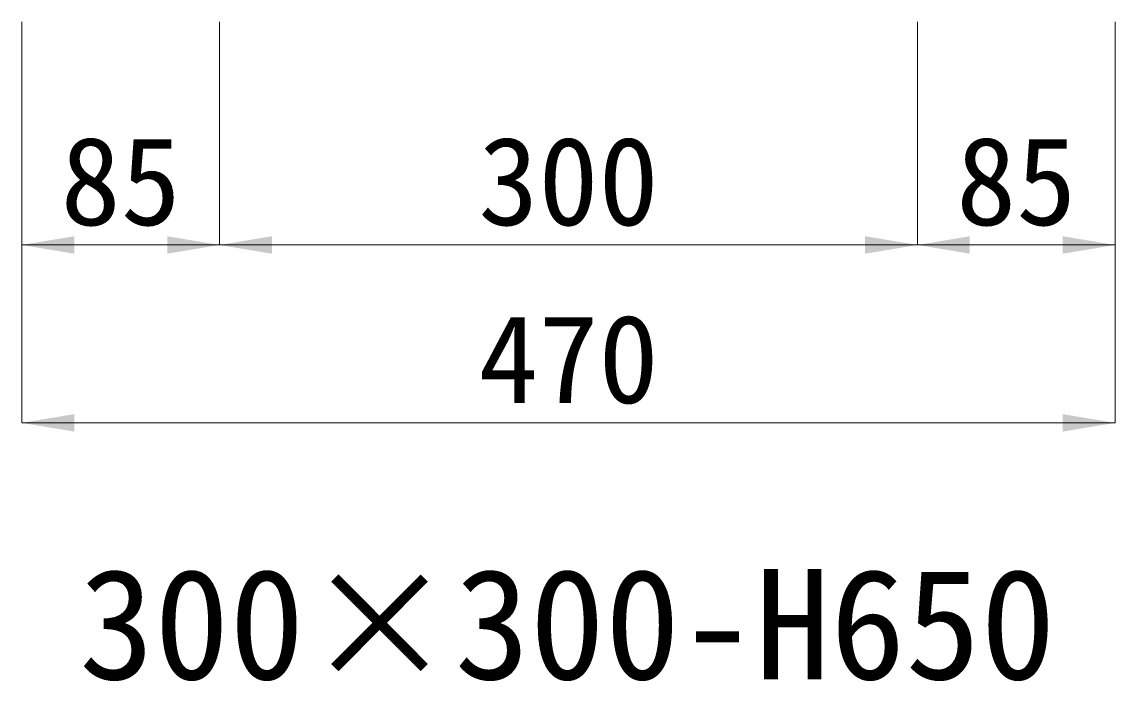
# Model space of a CAD drawing. Units: millimetres at full size. Extents: x -3301 to 90699, y 107523 to 139162.
# Drawn here: x 14417.3 to 14887.3, y 118654.4 to 118937.6 of the extents above; entities that cross this region are included whole.
import ezdxf
from ezdxf.enums import TextEntityAlignment as Align

# ---------------------------------------------------------------- set-up
doc = ezdxf.new("R2010")
doc.units = ezdxf.units.MM
doc.header["$LTSCALE"] = 21
doc.linetypes.add('USER1', pattern=[1.35, 0.75, -0.6])
doc.layers.add('0_2', color=7, linetype='USER1', lineweight=9)
doc.layers.add('寸法線', color=7, linetype='Continuous', lineweight=9)
doc.styles.add('ＭＳ ゴシック', font='')
doc.styles.get('ＭＳ ゴシック').set_extended_font_data('MS Gothic')

# ---------------------------------------------------------------- blocks, each defined once
blk = doc.blocks.new('filled_arrow')
at = {"color": 0, "linetype": 'Continuous', "lineweight": -2}
blk.add_solid([(7.5, 1.25), (0, 0), (7.5, -1.25)], dxfattribs=at)

msp = doc.modelspace()

# ---------------------------------------------------------------- linework, layer by layer
at = {"layer": '寸法線'}
for p, q in [((14417.31, 118937.64), (14417.31, 118841.78)), ((14417.31, 118937.64), (14417.31, 118765.35)), ((14502.31, 118937.64), (14502.31, 118841.78)), ((14502.31, 118937.64), (14502.31, 118841.78)), ((14802.31, 118937.64), (14802.31, 118841.78)), ((14802.31, 118937.64), (14802.31, 118841.78)), ((14887.31, 118937.64), (14887.31, 118841.78)), ((14887.31, 118937.64), (14887.31, 118765.35)), ((14417.31, 118841.78), (14502.31, 118841.78)), ((14502.31, 118841.78), (14802.31, 118841.78)), ((14802.31, 118841.78), (14887.31, 118841.78)), ((14417.31, 118765.35), (14887.31, 118765.35))]:
    msp.add_line(p, q, dxfattribs=at)

# ---------------------------------------------------------------- block references
at = {"layer": '寸法線', "xscale": 3, "yscale": 3}
for p in [(14417.31, 118841.78), (14502.31, 118841.78), (14802.31, 118841.78), (14417.31, 118765.35)]:
    msp.add_blockref('filled_arrow', p, dxfattribs=at)
at = {"layer": '寸法線', "xscale": 3, "yscale": 3, "rotation": 180}
for p in [(14502.31, 118841.78), (14802.31, 118841.78), (14887.31, 118841.78), (14887.31, 118765.35)]:
    msp.add_blockref('filled_arrow', p, dxfattribs=at)

# ---------------------------------------------------------------- texts
at = {"layer": '0_2', "style": 'ＭＳ ゴシック'}
msp.add_text('300×300-H650', height=47.47, dxfattribs=at).set_placement((14651.82, 118678.88), align=Align.MIDDLE_CENTER)
at = {"layer": '寸法線', "style": 'ＭＳ ゴシック'}
for s, p in [('85', (14459.81, 118869.28)), ('300', (14652.31, 118869.28)), ('85', (14844.81, 118869.28)), ('470', (14652.31, 118792.85))]:
    msp.add_text(s, height=37.98, dxfattribs=at).set_placement(p, align=Align.MIDDLE_CENTER)

doc.saveas('drawing.dxf')
